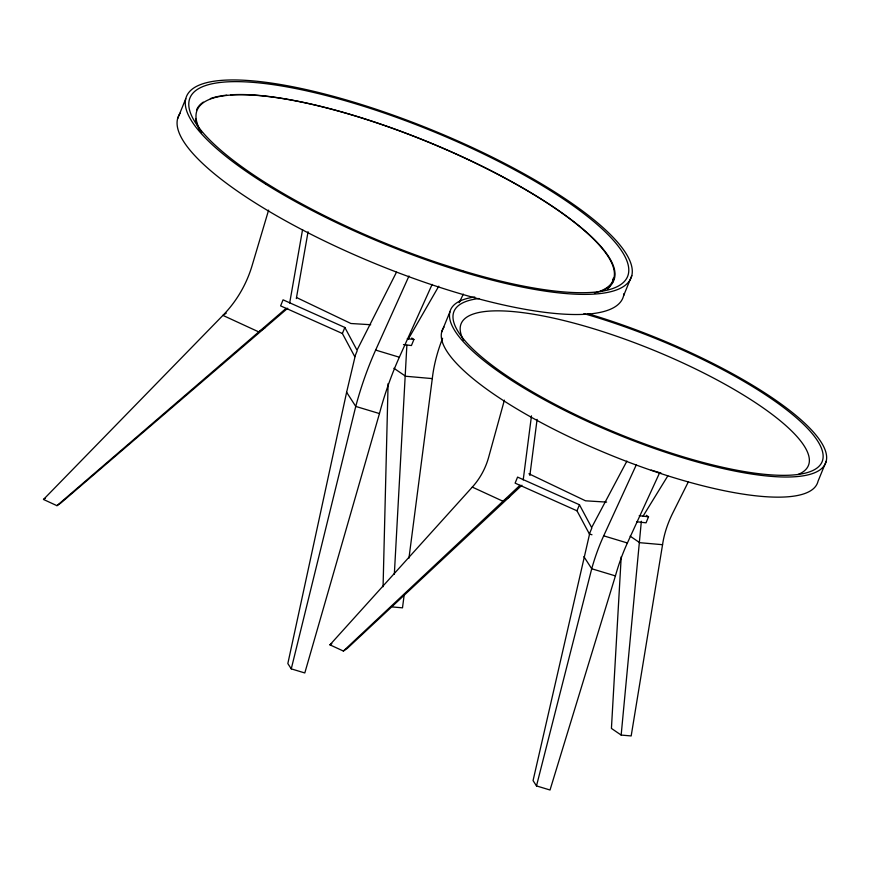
<?xml version="1.0" encoding="UTF-8"?>
<svg xmlns="http://www.w3.org/2000/svg" width="870" height="870" viewBox="0 0 870 870"><rect width="100%" height="100%" fill="white"/><g stroke="black" fill="none" stroke-linecap="round" stroke-linejoin="round"><path stroke-width="1.3" d="M383.072 586.761L388.096 383.583M406.866 345.314L394.327 574.385M621.213 556.746L611.425 728.418L621.158 735.063L631.174 735.944L662.559 544.696A78.757 48.72 -55.7 0 1 672.814 512.941L688.42 481.686M641.353 521.26L621.158 735.063M404.235 594.428L402.495 607.836L392.479 606.955M408.943 558.236L432.292 378.602A129.282 79.975 -55.7 0 1 442.602 338.256M523.207 479.914L531.472 415.849M529.863 475.444L537.094 419.383M289.677 303.032L302.586 229.549M296.322 298.562L308.067 231.757M355.264 355.732L346.619 392.261L287.839 663.56L291.265 668.867L304.804 672.956L379.45 413.565A129.282 43.141 -73.2 0 1 399.341 357.222L432.14 284.392M589.49 534.376L533.06 780.607L536.486 785.914L550.025 790.004L615.416 575.907A78.757 26.285 -73.2 0 1 627.39 542.989L659.547 472.965M291.265 668.867L355.754 406.421A129.282 43.141 -73.2 0 1 375.644 350.077L408.998 275.997M536.486 785.914L591.72 568.752A78.757 26.285 -73.2 0 1 603.693 535.833L636.416 464.591M504.393 400.146L488.668 457.185A78.757 74.994 56.1 0 1 472.301 487.102L329.937 644.844L343.378 651.043L347.173 648.487L521.935 485.221M268.612 210.105L252.159 265.415A129.282 123.116 56.1 0 1 222.916 315.386L43.5 499.467L56.941 505.666L60.737 503.11L287.731 308.219M177.556 118.853L185.778 98.723M342.378 333.504L344.846 327.457L283.065 299.835L280.608 305.881L342.378 333.504L354.786 356.678L357.244 350.643L344.846 327.457M411.738 338.006L413.902 339.485L411.434 345.521L403.462 344.596M441.666 332.057L449.888 311.928M623.583 295.756L631.794 275.616M576.984 510.799L579.453 504.763L517.574 477.097L515.116 483.133L576.984 510.799L589.403 533.984L591.981 534.767M589.403 533.984L591.861 527.949L579.453 504.763M646.356 515.312L648.52 516.791L646.051 522.826L636.753 521.75M826.228 461.187L818.007 481.317A202.569 52.091 22.2 0 1 607.543 453.846A202.569 52.091 22.2 0 1 444.004 327.12M459.186 302.684L463.329 294.125M357.407 349.414L396.47 272.212M592.078 526.741L626.911 461.089M408.378 338.941L438.784 286.176M642.984 516.28L667.823 475.879M343.378 651.043L520.021 485.253M56.941 505.666L286.165 308.328M226.243 313.156L222.916 315.386L258.738 331.894L265.393 327.424M43.5 499.467L45.403 498.195M509.602 496.759L502.958 501.229L472.301 487.102M329.937 644.844L331.84 643.572M370.707 324.728L350.882 323.499L296.692 297.605M606.607 502.11L585.51 500.805L528.906 473.769M432.292 378.602L405.605 376.242L393.892 368.249M662.559 544.696L639.722 542.684L630.13 536.148M407.258 338.702L413.902 339.485M639.222 515.703L648.52 516.791M375.644 350.077L399.341 357.222M651.195 470.104L661.037 473.073M379.45 413.565L355.754 406.421L346.619 392.261M603.693 535.833L627.39 542.989M615.416 575.907L591.72 568.752L583.89 556.637M463.503 340.116A187.539 48.22 22.2 0 1 649.053 348.359A187.539 48.22 22.2 0 1 798.214 474.433M583.911 313.635A198.817 51.123 22.2 0 1 823.107 455.282A198.817 51.123 22.2 0 1 590.6 421.743A198.817 51.123 22.2 0 1 479.065 298.508M587.957 313.722A202.569 52.091 22.2 0 1 826.641 457.392A202.569 52.091 22.2 0 1 589.599 422.363A202.569 52.091 22.2 0 1 474.803 297.007M230.778 94.819A225.058 57.866 22.2 0 1 508.091 179.829A225.058 57.866 22.2 0 1 594.449 292.962M199.698 130.217A225.058 57.866 22.2 0 1 198.012 126.824M197.533 125.737A225.058 57.866 22.2 0 1 195.543 118.505M196.609 109.805A225.058 57.866 22.2 0 1 203.297 102.116M210.355 98.614A225.058 57.866 22.2 0 1 219.555 96.178M220.708 95.972A225.058 57.866 22.2 0 1 226.82 95.145M610.272 286.11A225.058 57.866 22.2 0 1 607.63 288.938M613.263 278.172A225.058 57.866 22.2 0 1 610.968 285.088M623.964 293.592A240.076 61.726 22.2 0 1 378.015 264.774A240.076 61.726 22.2 0 1 180.318 113.013M201.644 132.74A225.058 57.866 22.2 0 1 420.906 139.048A225.058 57.866 22.2 0 1 600.039 291.635M612.817 279.781A225.058 57.866 22.2 0 1 612.36 283.511M462.786 270.809L440.198 263.621A236.325 60.77 22.2 0 1 201.775 87.033A236.325 60.77 22.2 0 1 571.742 204.744A236.325 60.77 22.2 0 1 462.786 270.809M265.752 184.201A240.076 61.726 22.2 0 0 629.032 281.467A240.076 61.726 22.2 0 0 331.579 95.841A240.076 61.726 22.2 0 0 265.752 184.201"/></g></svg>
